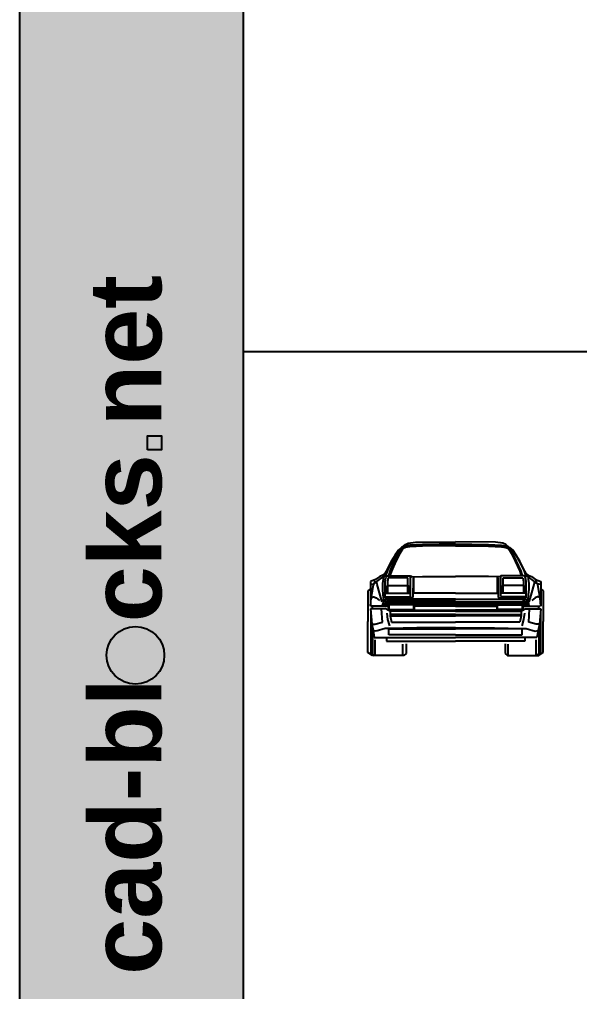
# Model space of a CAD drawing. Header units: millimetres. Extents: x 1343 to 64046, y 44602 to 77982.
# Drawn here: x 1343 to 6943, y 58153 to 67861 of the extents above; entities that cross this region are included whole.
import ezdxf

# ---------------------------------------------------------------- set-up
doc = ezdxf.new("R2010")
doc.units = ezdxf.units.MM
doc.layers.add('www.cad-blocks.net', color=7, linetype='Continuous')
doc.styles.get("Standard").update_dxf_attribs({"font": 'arial.ttf'})

# ---------------------------------------------------------------- blocks, each defined once
blk = doc.blocks.new('A$C5E806FEE')
for p, q in [((336.5, 1082.1), (304.8, 1053.4)), ((304.8, 1021.7), (336.5, 1068.1)), ((349.3, 1072.6), (317.6, 1021.7)), ((374.8, 1097.9), (336.5, 1082.1)), ((336.5, 1068.1), (374.8, 1084.2)), ((342.9, 1085.1), (374.8, 1110.6)), ((374.8, 1081.1), (349.3, 1072.6)), ((374.8, 1110.6), (403.1, 1123.4)), ((419.2, 1105), (374.8, 1097.9)), ((374.8, 1084.2), (419.2, 1091.9)), ((419.2, 1086.7), (374.8, 1081.1)), ((403.1, 1123.4), (476.2, 1135.9)), ((546.1, 1111.5), (419.2, 1105)), ((419.2, 1091.9), (546.1, 1097.7)), ((546.1, 1093.6), (419.2, 1086.7)), ((476.2, 1135.9), (876.3, 1138.7)), ((876.3, 1116.5), (546.1, 1111.5)), ((546.1, 1097.7), (876.3, 1104.2)), ((855.8, 1097), (546.1, 1093.6)), ((876.3, 1097.5), (855.8, 1097)), ((1276.4, 1135.9), (876.3, 1138.7)), ((876.3, 1116.5), (1206.5, 1111.5)), ((1206.5, 1097.7), (876.3, 1104.2)), ((876.3, 1097.5), (896.8, 1097)), ((896.8, 1097), (1206.5, 1093.6)), ((1206.5, 1111.5), (1333.4, 1105)), ((1333.4, 1091.9), (1206.5, 1097.7)), ((1206.5, 1093.6), (1333.4, 1086.7)), ((1349.5, 1123.4), (1276.4, 1135.9)), ((1333.4, 1105), (1377.8, 1097.9)), ((1377.8, 1084.2), (1333.4, 1091.9)), ((1333.4, 1086.7), (1377.8, 1081.1)), ((1377.8, 1110.6), (1349.5, 1123.4)), ((1409.7, 1085.1), (1377.8, 1110.6)), ((1377.8, 1097.9), (1416.1, 1082.1)), ((1416.1, 1068.1), (1377.8, 1084.2)), ((1377.8, 1081.1), (1403.3, 1072.6)), ((1403.3, 1072.6), (1435, 1021.7)), ((1416.1, 1082.1), (1447.8, 1053.4)), ((1447.8, 1021.7), (1416.1, 1068.1)), ((235.1, 945.4), (304.8, 1053.4)), ((273.2, 1008.5), (241.3, 945.4)), ((266.8, 945.4), (304.8, 1021.7)), ((304.8, 1053.4), (273.2, 1008.5)), ((317.6, 1021.7), (279.5, 945.4)), ((1435, 1021.7), (1473.1, 945.4)), ((1517.5, 945.4), (1447.8, 1053.4)), ((1447.8, 1053.4), (1479.4, 1008.5)), ((1485.8, 945.4), (1447.8, 1021.7)), ((1479.4, 1008.5), (1511.3, 945.4)), ((184.3, 844), (235.1, 945.4)), ((241.3, 945.4), (190.5, 844)), ((222.4, 844), (266.8, 945.4)), ((279.5, 945.4), (235.1, 844)), ((1473.1, 945.4), (1517.5, 844)), ((1530.3, 844), (1485.8, 945.4)), ((1511.3, 945.4), (1562.1, 844)), ((1568.3, 844), (1517.5, 945.4)), ((119.1, 793.2), (76.3, 761.3)), ((89, 742.4), (152.4, 786.8)), ((149.8, 805.8), (119.1, 793.2)), ((166.8, 816), (149.8, 805.8)), ((152.4, 786.8), (184.3, 799.4)), ((152.4, 786.8), (152.4, 764.2)), ((153, 792), (184.3, 844)), ((171.5, 742.4), (177.9, 776.9)), ((190.5, 844), (175.8, 796.2)), ((177.9, 776.9), (184.3, 799.4)), ((184.3, 799.4), (425.4, 799.4)), ((203.2, 776.9), (196.9, 742.4)), ((400.1, 776.9), (203.2, 776.9)), ((207.5, 799.6), (222.4, 844)), ((235.1, 844), (220.2, 799.6)), ((400.1, 625.6), (400.1, 776.9)), ((425.4, 799.4), (438.2, 790)), ((425.4, 591.9), (425.4, 799.4)), ((438.2, 790), (546.1, 793.2)), ((457.3, 780.5), (450.9, 775.9)), ((457.3, 625.6), (457.3, 780.5)), ((546.1, 793.2), (876.3, 793.2)), ((1206.5, 793.2), (876.3, 793.2)), ((1314.5, 790), (1206.5, 793.2)), ((1295.3, 780.5), (1301.7, 775.9)), ((1295.3, 625.6), (1295.3, 780.5)), ((1327.2, 799.4), (1314.5, 790)), ((1568.3, 799.4), (1327.2, 799.4)), ((1327.2, 591.9), (1327.2, 799.4)), ((1352.5, 776.9), (1549.4, 776.9)), ((1352.5, 625.6), (1352.5, 776.9)), ((1517.5, 844), (1532.4, 799.6)), ((1545.1, 799.6), (1530.3, 844)), ((1549.4, 776.9), (1555.7, 742.4)), ((1562.1, 844), (1576.8, 796.2)), ((1599.6, 792), (1568.3, 844)), ((1574.7, 776.9), (1568.3, 799.4)), ((1600.2, 786.8), (1568.3, 799.4)), ((1581.1, 742.4), (1574.7, 776.9)), ((1585.8, 816), (1602.8, 805.8)), ((1600.2, 786.8), (1600.2, 764.2)), ((1663.6, 742.4), (1600.2, 786.8)), ((1602.8, 805.8), (1633.5, 793.2)), ((1633.5, 793.2), (1676.3, 761.3)), ((76.3, 761.3), (25.5, 742.4)), ((25.5, 742.4), (25.5, 494.7)), ((25.5, 710.7), (57.2, 716.9)), ((44.6, 647.2), (50.8, 691.6)), ((50.8, 691.6), (57.2, 716.9)), ((57.2, 716.9), (89, 742.4)), ((57.2, 716.9), (64.8, 723.1)), ((64.8, 723.1), (69.9, 748.8)), ((89, 729.6), (89, 742.4)), ((92.6, 710.5), (89, 729.6)), ((114.4, 628), (92.6, 710.5)), ((152.4, 764.2), (146.1, 723.3)), ((146.1, 723.3), (146.1, 666.1)), ((171.5, 577.2), (171.5, 742.4)), ((184.3, 693.2), (196.9, 701.1)), ((184.3, 625.7), (184.3, 693.2)), ((196.9, 742.4), (196.9, 625.6)), ((196.9, 701.1), (400.1, 701.1)), ((400.1, 701.1), (412.8, 693.2)), ((412.8, 693.2), (412.8, 625.7)), ((450.9, 775.9), (449.7, 580.9)), ((1301.7, 775.9), (1302.9, 580.9)), ((1352.5, 701.1), (1339.8, 693.2)), ((1339.8, 693.2), (1339.8, 625.7)), ((1555.7, 701.1), (1352.5, 701.1)), ((1555.7, 742.4), (1555.7, 625.6)), ((1568.3, 693.2), (1555.7, 701.1)), ((1568.3, 625.7), (1568.3, 693.2)), ((1581.1, 577.2), (1581.1, 742.4)), ((1600.2, 764.2), (1606.6, 723.3)), ((1606.6, 723.3), (1606.6, 666.1)), ((1638.2, 628), (1660, 710.5)), ((1660, 710.5), (1663.6, 729.6)), ((1663.6, 729.6), (1663.6, 742.4)), ((1695.4, 716.9), (1663.6, 742.4)), ((1676.3, 761.3), (1727.1, 742.4)), ((1687.8, 723.1), (1682.7, 748.8)), ((1695.4, 716.9), (1687.8, 723.1)), ((1727.1, 710.7), (1695.4, 716.9)), ((1701.8, 691.6), (1695.4, 716.9)), ((1708, 647.2), (1701.8, 691.6)), ((1727.1, 742.4), (1727.1, 494.7)), ((25.5, 667.6), (0, 649.6)), ((0, 649.6), (0, 341.6)), ((31.9, 577.2), (44.6, 647.2)), ((31.9, 577.2), (50.8, 590)), ((50.8, 590), (57.2, 590)), ((57.2, 590), (82.7, 577.2)), ((127.1, 583.6), (114.4, 628)), ((142.3, 539.2), (127.1, 583.6)), ((146.1, 666.1), (150.1, 609.1)), ((150.1, 609.1), (155.1, 561.3)), ((171.5, 625.6), (425.4, 625.6)), ((171.5, 590), (425.4, 591.9)), ((876.3, 625.6), (457.3, 625.6)), ((876.3, 625.6), (1295.3, 625.6)), ((1581.1, 625.6), (1327.2, 625.6)), ((1581.1, 590), (1327.2, 591.9)), ((1602.5, 609.1), (1597.5, 561.3)), ((1606.6, 666.1), (1602.5, 609.1)), ((1610.3, 539.2), (1625.5, 583.6)), ((1625.5, 583.6), (1638.2, 628)), ((1695.4, 590), (1669.9, 577.2)), ((1701.8, 590), (1695.4, 590)), ((1720.7, 577.2), (1701.8, 590)), ((1720.7, 577.2), (1708, 647.2)), ((1727.1, 667.6), (1752.6, 649.6)), ((1752.6, 649.6), (1752.6, 341.6)), ((25.5, 494.7), (31.9, 577.2)), ((203.2, 494.7), (29.7, 494.7)), ((44.6, 469.2), (44.6, 494.7)), ((82.7, 577.2), (115.6, 551.9)), ((155.1, 561.3), (142.3, 539.2)), ((147.3, 523.6), (143.4, 501.1)), ((143.4, 494.7), (149.8, 501.1)), ((143.4, 501.1), (143.4, 494.7)), ((158.3, 545.5), (147.3, 523.6)), ((149.8, 501.1), (153.7, 523.6)), ((153.7, 523.6), (164.6, 545.5)), ((171.5, 564.5), (158.3, 545.5)), ((164.6, 545.5), (177.9, 564.5)), ((165.2, 494.7), (171.5, 513.8)), ((449.7, 580.9), (171.5, 577.2)), ((876.3, 564.5), (171.5, 564.5)), ((171.5, 513.8), (193.8, 551.9)), ((189.2, 532.8), (177.9, 513.8)), ((177.9, 513.8), (177.9, 494.7)), ((177.9, 494.7), (180.9, 494.7)), ((180.9, 494.7), (184.3, 513.8)), ((184.3, 513.8), (190.5, 522.9)), ((203.2, 539.2), (189.2, 532.8)), ((190.5, 522.9), (203.2, 528.7)), ((193.8, 551.9), (216, 561.1)), ((876.3, 539.2), (203.2, 539.2)), ((203.2, 528.7), (876.3, 528.7)), ((203.2, 516.3), (203.2, 456.7)), ((876.3, 516.3), (203.2, 516.3)), ((209.6, 510), (209.6, 463)), ((457.3, 510), (209.6, 510)), ((216, 561.1), (876.3, 561.1)), ((457.3, 463), (457.3, 510)), ((463.6, 516.3), (463.6, 456.7)), ((876.3, 494.7), (463.6, 494.7)), ((876.3, 564.5), (1581.1, 564.5)), ((1536.6, 561.1), (876.3, 561.1)), ((876.3, 539.2), (1549.4, 539.2)), ((1549.4, 528.7), (876.3, 528.7)), ((876.3, 516.3), (1549.4, 516.3)), ((876.3, 494.7), (1289, 494.7)), ((1289, 516.3), (1289, 456.7)), ((1295.3, 463), (1295.3, 510)), ((1295.3, 510), (1543, 510)), ((1302.9, 580.9), (1581.1, 577.2)), ((1558.8, 551.9), (1536.6, 561.1)), ((1543, 510), (1543, 463)), ((1549.4, 539.2), (1563.4, 532.8)), ((1562.1, 522.9), (1549.4, 528.7)), ((1549.4, 516.3), (1549.4, 456.7)), ((1549.4, 494.7), (1722.9, 494.7)), ((1581.1, 513.8), (1558.8, 551.9)), ((1568.3, 513.8), (1562.1, 522.9)), ((1563.4, 532.8), (1574.7, 513.8)), ((1571.7, 494.7), (1568.3, 513.8)), ((1574.7, 494.7), (1571.7, 494.7)), ((1588, 545.5), (1574.7, 564.5)), ((1574.7, 513.8), (1574.7, 494.7)), ((1581.1, 564.5), (1594.3, 545.5)), ((1587.4, 494.7), (1581.1, 513.8)), ((1598.9, 523.6), (1588, 545.5)), ((1594.3, 545.5), (1605.3, 523.6)), ((1597.5, 561.3), (1610.3, 539.2)), ((1602.8, 501.1), (1598.9, 523.6)), ((1609.2, 494.7), (1602.8, 501.1)), ((1605.3, 523.6), (1609.2, 501.1)), ((1609.2, 501.1), (1609.2, 494.7)), ((1669.9, 577.2), (1637, 551.9)), ((1708, 469.2), (1708, 494.7)), ((1727.1, 494.7), (1720.7, 577.2)), ((25.5, 469.2), (38.2, 317)), ((180.9, 469.2), (25.5, 469.2)), ((28.7, 417.9), (28.7, 23.8)), ((146.1, 335.9), (137, 469.2)), ((203.2, 456.7), (180.9, 469.2)), ((187.6, 424.1), (196.9, 361.4)), ((203.2, 456.7), (876.3, 456.7)), ((222.4, 443.9), (203.2, 456.7)), ((209.6, 463), (457.3, 463)), ((222.4, 443.9), (222.2, 412.4)), ((222.2, 412.4), (222.4, 398.6)), ((876.3, 412.2), (222.2, 412.4)), ((876.3, 443.9), (222.4, 443.9)), ((222.4, 398.6), (235.1, 335.9)), ((222.4, 398.6), (876.3, 398.6)), ((1549.4, 456.7), (876.3, 456.7)), ((876.3, 443.9), (1530.3, 443.9)), ((876.3, 412.2), (1530.4, 412.4)), ((1530.3, 398.6), (876.3, 398.6)), ((1543, 463), (1295.3, 463)), ((1530.3, 398.6), (1517.5, 335.9)), ((1530.3, 443.9), (1549.4, 456.7)), ((1530.3, 443.9), (1530.4, 412.4)), ((1530.4, 412.4), (1530.3, 398.6)), ((1549.4, 456.7), (1571.7, 469.2)), ((1565.1, 424.5), (1555.7, 361.4)), ((1571.7, 469.2), (1727.1, 469.2)), ((1606.6, 335.9), (1615.6, 469.2)), ((1727.1, 469.2), (1714.4, 317)), ((1723.9, 417.9), (1723.9, 23.8)), ((0, 33.6), (0, 341.6)), ((38.2, 317), (50.8, 253.4)), ((38.2, 317), (69.9, 317)), ((69.9, 317), (146.1, 335.9)), ((196.9, 361.4), (216, 297.9)), ((235.1, 335.9), (876.3, 335.9)), ((1517.5, 335.9), (876.3, 335.9)), ((1555.7, 361.4), (1536.6, 297.9)), ((1682.7, 317), (1606.6, 335.9)), ((1714.4, 317), (1682.7, 317)), ((1714.4, 317), (1701.8, 253.4)), ((1752.6, 33.6), (1752.6, 341.6)), ((44.6, 284.6), (44.6, 22.2)), ((82.7, 247.1), (50.8, 253.4)), ((50.8, 253.4), (63.6, 183.5)), ((171.5, 272.6), (82.7, 247.1)), ((184.3, 272.6), (171.5, 272.6)), ((216, 272.6), (184.3, 272.6)), ((209.6, 209), (209.8, 270.6)), ((876.3, 209), (209.6, 209)), ((209.8, 270.6), (876.3, 270.6)), ((489, 278.8), (216, 272.6)), ((876.3, 278.8), (489, 278.8)), ((876.3, 278.8), (1263.6, 278.8)), ((1542.8, 270.6), (876.3, 270.6)), ((876.3, 209), (1543, 209)), ((1263.6, 278.8), (1536.6, 272.6)), ((1536.6, 272.6), (1568.3, 272.6)), ((1543, 209), (1542.8, 270.6)), ((1568.3, 272.6), (1581.1, 272.6)), ((1581.1, 272.6), (1669.9, 247.1)), ((1669.9, 247.1), (1701.8, 253.4)), ((1701.8, 253.4), (1689, 183.5)), ((1708, 284.6), (1708, 22.2)), ((63.6, 183.5), (876.3, 183.5)), ((71.6, 7.9), (71.6, 158.8)), ((184.3, 183.5), (184.3, 145.4)), ((184.3, 145.4), (876.3, 145.4)), ((349.8, 7.9), (349.8, 117.6)), ((381, 120), (381, 22.2)), ((1689, 183.5), (876.3, 183.5)), ((1568.3, 145.4), (876.3, 145.4)), ((1371.6, 120), (1371.6, 22.2)), ((1402.8, 7.9), (1402.8, 117.6)), ((1568.3, 183.5), (1568.3, 145.4)), ((1681, 7.9), (1681, 158.8)), ((44.6, 2.1), (0, 33.6)), ((44.6, 22.2), (60.5, 0)), ((304.8, 2.1), (44.6, 2.1)), ((359.3, 1.6), (304.8, 2.1)), ((381, 22.2), (359.3, 1.6)), ((1371.6, 22.2), (1393.3, 1.6)), ((1393.3, 1.6), (1447.8, 2.1)), ((1447.8, 2.1), (1708, 2.1)), ((1708, 22.2), (1692.1, 0)), ((1708, 2.1), (1752.6, 33.6))]:
    blk.add_line(p, q)
blk = doc.blocks.new('FORMAT')
at = {"layer": 'www.cad-blocks.net', "true_color": 0x444444}
blk.add_hatch(color=250, dxfattribs=at).paths.add_polyline_path([(1343.1, 44602.2), (3580.5, 44602.2), (3580.5, 77982.4), (1343.1, 77982.4)])
at = {"layer": 'www.cad-blocks.net', "true_color": 0x546d8e}
for points in [[(2765, 63562), (2765, 63702.7), (2624.1, 63702.7), (2624.1, 63562)], [(2214.8, 61510.8, 1), (2791.3, 61510.8, 1)]]:
    blk.add_hatch(color=155, dxfattribs=at).paths.add_polyline_path(points)
at = {"layer": 'www.cad-blocks.net', "color": 250, "true_color": 0x444444}
for p, q in [((1343.1, 77982.4), (1343.1, 44602.2)), ((3580.5, 77982.4), (3580.5, 44602.2))]:
    blk.add_line(p, q, dxfattribs=at)
at = {"layer": 'www.cad-blocks.net'}
blk.add_line((3580.5, 77982.4), (3580.5, 44602.2), dxfattribs=at)
at = {"layer": 'www.cad-blocks.net', "color": 155, "true_color": 0x546d8e}
for p, q in [((3580.5, 77353.6), (3580.5, 44989.9)), ((64045.9, 64541), (3580.5, 64541))]:
    blk.add_line(p, q, dxfattribs=at)
blk.add_lwpolyline([(2624.1, 63562), (2624.1, 63702.7), (2765, 63702.7), (2765, 63562)], close=True, dxfattribs=at)
blk.add_circle((2503, 61510.8), 288.2, dxfattribs=at)
at = {"layer": 'www.cad-blocks.net', "insert": (2042.7, 58320.1), "char_height": 720, "attachment_point": 1, "rotation": 90}
blk.add_mtext_dynamic_manual_height_columns('{\\fArial|b1|i0|c0|p34;\\C255;\\c16777215;cad-bl  cks net}', width=33614.951, gutter_width=12.5, heights=[0], dxfattribs=at)

msp = doc.modelspace()

# ---------------------------------------------------------------- block references
msp.add_blockref('A$C5E806FEE', (4827.1, 61506.2))
at = {"layer": 'www.cad-blocks.net'}
msp.add_blockref('FORMAT', (0, 0), dxfattribs=at)

doc.saveas('drawing.dxf')
